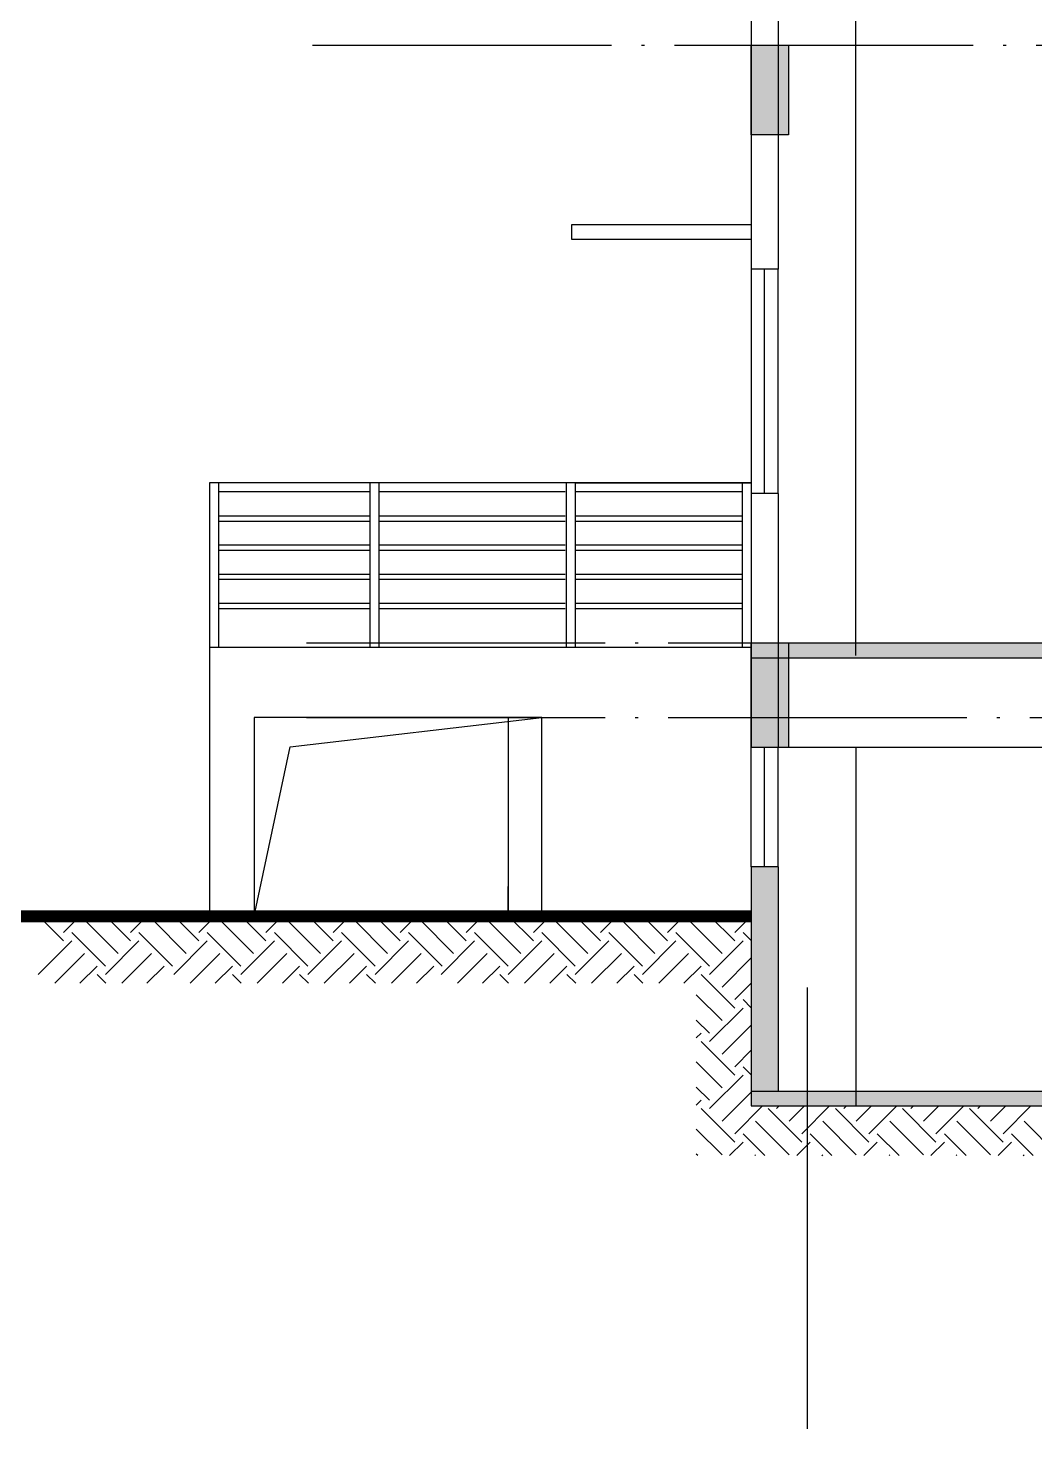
# Model space of a CAD drawing. Header units: millimetres. Extents: x 283073 to 367223, y 132052 to 191502.
# Drawn here: x 338615 to 345352, y 142395 to 151771 of the extents above; entities that cross this region are included whole.
import ezdxf

# ---------------------------------------------------------------- set-up
doc = ezdxf.new("R2010")
doc.units = ezdxf.units.MM
doc.header["$LTSCALE"] = 1000
doc.linetypes.add('CENTER', pattern=[2, 1.25, -0.25, 0.25, -0.25])
doc.linetypes.add('DOTE', pattern=[2.42, 2, -0.2, 0.02, -0.2])
for name, color, linetype in [('01', 7, 'Continuous'), ('55', 7, 'Continuous'), ('AXIS', 3, 'Continuous'), ('DOTE', 1, 'CENTER'), ('PUB_HATCH', 8, 'Continuous'), ('S_STAIR', 2, 'Continuous'), ('WALL', 255, 'Continuous'), ('WINDOW', 2, 'Continuous')]:
    doc.layers.add(name, color=color, linetype=linetype)

# ---------------------------------------------------------------- blocks, each defined once
blk = doc.blocks.new('A$C73F17874')
at = {"layer": 'AXIS'}
blk.add_line((400, 3754.5), (400, 800), dxfattribs=at)

msp = doc.modelspace()

# ---------------------------------------------------------------- hatches: boundary and pattern name
at = {"layer": '01'}
for points in [[(343453.3, 151056.9), (343703.3, 151056.9), (343703.3, 151656.9), (343453.3, 151656.9)], [(343453.3, 146956.9), (343703.3, 146956.9), (343703.3, 147656.9), (343453.3, 147656.9)], [(348678.3, 147556.9), (348678.3, 147656.9), (343703.3, 147656.9), (343703.3, 147556.9)], [(343453.3, 144656.9), (343453.3, 144556.9), (348928.3, 144556.9), (348928.3, 146956.9), (348728.3, 146956.9), (348728.3, 144656.9)], [(343453.3, 144656.9), (343633.3, 144656.9), (343633.3, 146156.9), (343453.3, 146156.9), (343453.3, 145826.9)]]:
    msp.add_hatch(color=256, dxfattribs=at).paths.add_polyline_path(points)

# ---------------------------------------------------------------- linework, layer by layer
for p, q in [((344153.3, 147571.1), (344153.3, 159170.1)), ((342253.3, 150456.9), (343453.3, 150456.9)), ((342253.3, 150356.9), (342253.3, 150456.9)), ((343453.3, 150356.9), (342253.3, 150356.9)), ((342155.3, 148726.9), (339828.3, 148726.9)), ((339828.3, 148726.9), (339828.3, 145826.9)), ((342275.3, 148726.9), (339828.3, 148726.9)), ((339828.3, 148726.9), (339828.3, 145826.9)), ((339888.3, 148726.9), (339888.3, 147626.9)), ((340902.4, 148726.9), (340902.4, 147626.9)), ((340962.4, 148726.9), (340962.4, 147626.9)), ((342275.3, 148726.9), (342155.3, 148726.9)), ((342215.3, 148726.9), (342215.3, 147626.9)), ((343453.3, 148726.9), (342275.3, 148726.9)), ((342275.3, 148726.9), (342275.3, 147626.9)), ((342275.3, 148726.9), (343453.3, 148726.9)), ((343393.3, 148726.9), (343393.3, 147626.9)), ((340902.4, 148666.9), (339888.3, 148666.9)), ((342208.1, 148666.9), (340962.4, 148666.9)), ((343393.3, 148666.9), (342275.3, 148666.9)), ((339888.3, 148506.9), (340902.4, 148506.9)), ((339888.3, 148471.9), (340902.4, 148471.9)), ((340962.4, 148506.9), (342208.1, 148506.9)), ((340962.4, 148471.9), (342208.1, 148471.9)), ((342275.3, 148506.9), (343393.3, 148506.9)), ((342275.3, 148471.9), (343393.3, 148471.9)), ((339888.3, 148311.9), (340902.4, 148311.9)), ((339888.3, 148276.9), (340902.4, 148276.9)), ((340962.4, 148311.9), (342208.1, 148311.9)), ((340962.4, 148276.9), (342208.1, 148276.9)), ((342275.3, 148311.9), (343393.3, 148311.9)), ((342275.3, 148276.9), (343393.3, 148276.9)), ((339888.3, 148116.9), (340902.4, 148116.9)), ((339888.3, 148081.9), (340902.4, 148081.9)), ((340962.4, 148116.9), (342208.1, 148116.9)), ((340962.4, 148081.9), (342208.1, 148081.9)), ((342275.3, 148116.9), (343393.3, 148116.9)), ((342275.3, 148081.9), (343393.3, 148081.9)), ((339888.3, 147921.9), (340902.4, 147921.9)), ((339888.3, 147886.9), (340902.4, 147886.9)), ((340962.4, 147921.9), (342208.1, 147921.9)), ((340962.4, 147886.9), (342208.1, 147886.9)), ((342275.3, 147921.9), (343393.3, 147921.9)), ((342275.3, 147886.9), (343393.3, 147886.9)), ((339828.3, 147626.9), (342275.3, 147626.9)), ((342275.3, 147626.9), (343453.3, 147626.9)), ((342275.3, 147626.9), (343453.3, 147626.9)), ((340128.3, 147156.9), (340128.3, 145826.9)), ((342053.3, 147156.9), (340128.3, 147156.9)), ((341828.3, 147156.9), (341828.3, 145826.9)), ((348928.3, 146956.9), (343703.3, 146956.9)), ((344153.3, 146956.9), (344153.3, 144556.9))]:
    msp.add_line(p, q, dxfattribs=at)
for points in [[(343453.3, 151656.9), (343703.3, 151656.9), (343703.3, 151056.9), (343453.3, 151056.9), (343453.3, 151656.9)], [(343453.3, 147656.9), (343703.3, 147656.9), (343703.3, 146956.9), (343453.3, 146956.9), (343453.3, 147656.9)]]:
    msp.add_lwpolyline(points, dxfattribs=at)
at = {"layer": '01', "const_width": 80}
msp.add_lwpolyline([(343453.3, 145826.9), (338183.2, 145826.9)], dxfattribs=at)
at = {"layer": '55'}
for p, q in [((340369.6, 146960), (342053.3, 147156.9)), ((342053.3, 145826.9), (342053.3, 147156.9)), ((340128.3, 145826.9), (340369.6, 146960)), ((341828.3, 145826.9), (341828.3, 146026.9))]:
    msp.add_line(p, q, dxfattribs=at)
at = {"layer": 'DOTE', "linetype": 'DOTE'}
for p, q in [((340519.3, 151656.9), (362506.3, 151656.9)), ((340477, 147656.9), (355023.3, 147656.9)), ((340477, 147156.9), (355023.3, 147156.9))]:
    msp.add_line(p, q, dxfattribs=at)
at = {"layer": 'PUB_HATCH'}
for p, q in [((338852.2, 145661.5), (338686.7, 145826.9)), ((338852.2, 145717.6), (338961.5, 145826.9)), ((339217, 145577.3), (338992.5, 145801.8)), ((339301.2, 145661.5), (339135.7, 145826.9)), ((339217, 145801.8), (339242.1, 145826.9)), ((339301.2, 145717.6), (339410.5, 145826.9)), ((339673.9, 145577.3), (339449.4, 145801.8)), ((339758.1, 145661.5), (339592.6, 145826.9)), ((339673.9, 145801.8), (339699, 145826.9)), ((339758.1, 145717.6), (339867.4, 145826.9)), ((340122.9, 145577.3), (339898.4, 145801.8)), ((340207.1, 145661.5), (340041.6, 145826.9)), ((340122.9, 145801.8), (340148, 145826.9)), ((340207.1, 145717.6), (340316.4, 145826.9)), ((340571.9, 145577.3), (340347.4, 145801.8)), ((340656.1, 145661.5), (340490.6, 145826.9)), ((340571.9, 145801.8), (340597, 145826.9)), ((340656.1, 145717.6), (340765.4, 145826.9)), ((341020.9, 145577.3), (340796.4, 145801.8)), ((341105.1, 145661.5), (340939.6, 145826.9)), ((341020.9, 145801.8), (341046.1, 145826.9)), ((341105.1, 145717.6), (341214.4, 145826.9)), ((341462.7, 145577.3), (341238.1, 145801.8)), ((341546.8, 145661.5), (341381.4, 145826.9)), ((341462.7, 145801.8), (341487.8, 145826.9)), ((341546.8, 145717.6), (341656.2, 145826.9)), ((341911.7, 145577.3), (341687.2, 145801.8)), ((341995.9, 145661.5), (341830.4, 145826.9)), ((341911.7, 145801.8), (341936.8, 145826.9)), ((341995.9, 145717.6), (342105.2, 145826.9)), ((342360.7, 145577.3), (342136.2, 145801.8)), ((342444.9, 145661.5), (342279.4, 145826.9)), ((342360.7, 145801.8), (342385.8, 145826.9)), ((342444.9, 145717.6), (342554.2, 145826.9)), ((342809.7, 145577.3), (342585.2, 145801.8)), ((342893.9, 145661.5), (342728.4, 145826.9)), ((342809.7, 145801.8), (342834.8, 145826.9)), ((342893.9, 145717.6), (343003.2, 145826.9)), ((343258.7, 145577.3), (343034.2, 145801.8)), ((343342.9, 145661.5), (343177.4, 145826.9)), ((343258.7, 145801.8), (343283.9, 145826.9)), ((343342.9, 145717.6), (343452.2, 145826.9)), ((339132.8, 145493.1), (338908.3, 145717.6)), ((339581.8, 145493.1), (339357.3, 145717.6)), ((340038.7, 145493.1), (339814.2, 145717.6)), ((340487.7, 145493.1), (340263.2, 145717.6)), ((340936.7, 145493.1), (340712.2, 145717.6)), ((341385.7, 145493.1), (341161.2, 145717.6)), ((341827.5, 145493.1), (341603, 145717.6)), ((342276.5, 145493.1), (342052, 145717.6)), ((342725.5, 145493.1), (342501, 145717.6)), ((343174.5, 145493.1), (342950, 145717.6)), ((343453.3, 145663.3), (343399, 145717.6)), ((338683.8, 145436.9), (338908.3, 145661.5)), ((339132.8, 145436.9), (339357.3, 145661.5)), ((339589.7, 145436.9), (339814.2, 145661.5)), ((340038.7, 145436.9), (340263.2, 145661.5)), ((340487.7, 145436.9), (340712.2, 145661.5)), ((340936.7, 145436.9), (341161.2, 145661.5)), ((341378.5, 145436.9), (341603, 145661.5)), ((341827.5, 145436.9), (342052, 145661.5)), ((342276.5, 145436.9), (342501, 145661.5)), ((342725.5, 145436.9), (342950, 145661.5)), ((343174.5, 145436.9), (343399, 145661.5)), ((338793.3, 145378.1), (338992.5, 145577.3)), ((339242.3, 145378.1), (339441.5, 145577.3)), ((339699.2, 145378.1), (339898.4, 145577.3)), ((340148.2, 145378.1), (340347.4, 145577.3)), ((340597.2, 145378.1), (340796.4, 145577.3)), ((341046.2, 145378.1), (341245.4, 145577.3)), ((341488, 145378.1), (341687.2, 145577.3)), ((341937, 145378.1), (342136.2, 145577.3)), ((342386, 145378.1), (342585.2, 145577.3)), ((342835, 145378.1), (343034.2, 145577.3)), ((343258.7, 145352.8), (343453.3, 145547.4)), ((338961.7, 145378.1), (339076.7, 145493.1)), ((339135.5, 145378.1), (339076.7, 145436.9)), ((339410.7, 145378.1), (339525.7, 145493.1)), ((339867.6, 145378.1), (339982.6, 145493.1)), ((340041.4, 145378.1), (339982.6, 145436.9)), ((340316.6, 145378.1), (340431.6, 145493.1)), ((340490.4, 145378.1), (340431.6, 145436.9)), ((340765.6, 145378.1), (340880.6, 145493.1)), ((340939.4, 145378.1), (340880.6, 145436.9)), ((341214.6, 145378.1), (341329.6, 145493.1)), ((341656.4, 145378.1), (341771.4, 145493.1)), ((341830.2, 145378.1), (341771.4, 145436.9)), ((342105.4, 145378.1), (342220.4, 145493.1)), ((342279.2, 145378.1), (342220.4, 145436.9)), ((342554.4, 145378.1), (342669.4, 145493.1)), ((342728.2, 145378.1), (342669.4, 145436.9)), ((343003.4, 145378.1), (343118.4, 145493.1)), ((343342.9, 145212.4), (343118.4, 145436.9)), ((343342.9, 145268.6), (343453.3, 145379)), ((343258.7, 145128.3), (343086.3, 145300.7)), ((343453.3, 145214.3), (343399, 145268.6)), ((343174.5, 144987.9), (343399, 145212.4)), ((343174.5, 145044.1), (343086.3, 145132.3)), ((343258.7, 144903.7), (343453.3, 145098.4)), ((343086.3, 145012), (343118.4, 145044.1)), ((343342.9, 144763.4), (343118.4, 144987.9)), ((343342.9, 144819.6), (343453.3, 144930)), ((343258.7, 144679.2), (343086.3, 144851.7)), ((343453.3, 144765.2), (343399, 144819.6)), ((343174.5, 144595), (343086.3, 144683.3)), ((343174.5, 144538.9), (343399, 144763.4)), ((343086.3, 144563), (343118.4, 144595)), ((343258.7, 144454.7), (343453.3, 144649.4)), ((343342.9, 144314.4), (343118.4, 144538.9)), ((343342.9, 144370.5), (343529.3, 144556.9)), ((343791.9, 144314.4), (343567.4, 144538.9)), ((343623.5, 144538.9), (343641.5, 144556.9)), ((343707.7, 144454.7), (343809.9, 144556.9)), ((343791.9, 144370.5), (343978.3, 144556.9)), ((344240.9, 144314.4), (344016.4, 144538.9)), ((344072.5, 144538.9), (344090.5, 144556.9)), ((344156.7, 144454.7), (344258.9, 144556.9)), ((344240.9, 144370.5), (344427.3, 144556.9)), ((344689.9, 144314.4), (344465.4, 144538.9)), ((344521.6, 144538.9), (344539.6, 144556.9)), ((344605.7, 144454.7), (344707.9, 144556.9)), ((344689.9, 144370.5), (344876.3, 144556.9)), ((345138.9, 144314.4), (344914.4, 144538.9)), ((344970.6, 144538.9), (344988.6, 144556.9)), ((345054.8, 144454.7), (345157, 144556.9)), ((345138.9, 144370.5), (345325.3, 144556.9)), ((343258.7, 144230.2), (343086.3, 144402.6)), ((343707.7, 144230.2), (343483.2, 144454.7)), ((344156.7, 144230.2), (343932.2, 144454.7)), ((344605.7, 144230.2), (344381.2, 144454.7)), ((345054.8, 144230.2), (344830.3, 144454.7)), ((345503.8, 144230.2), (345279.3, 144454.7)), ((343309.4, 144224.8), (343399, 144314.4)), ((343544.8, 144224.8), (343399, 144370.5)), ((343758.4, 144224.8), (343848, 144314.4)), ((343993.8, 144224.8), (343848, 144370.5)), ((344207.4, 144224.8), (344297, 144314.4)), ((344442.8, 144224.8), (344297, 144370.5)), ((344656.4, 144224.8), (344746.1, 144314.4)), ((344891.8, 144224.8), (344746.1, 144370.5)), ((345105.5, 144224.8), (345195.1, 144314.4)), ((345340.8, 144224.8), (345195.1, 144370.5)), ((343095.8, 144224.8), (343086.3, 144234.3)), ((343477.8, 144224.8), (343483.2, 144230.2)), ((343926.8, 144224.8), (343932.2, 144230.2)), ((344375.8, 144224.8), (344381.2, 144230.2)), ((344824.8, 144224.8), (344830.3, 144230.2)), ((345273.8, 144224.8), (345279.3, 144230.2))]:
    msp.add_line(p, q, dxfattribs=at)
at = {"layer": 'S_STAIR'}
msp.add_line((343633.3, 146156.9), (343633.3, 146036.9), dxfattribs=at)
at = {"layer": 'WALL'}
for p, q in [((343453.3, 154156.9), (343453.3, 150156.9)), ((343633.3, 154156.9), (343633.3, 150156.9)), ((343633.3, 150156.9), (343453.3, 150156.9)), ((343633.3, 148656.9), (343453.3, 148656.9)), ((343453.3, 148656.9), (343453.3, 146956.9)), ((343633.3, 148656.9), (343633.3, 146956.9)), ((343453.3, 147656.9), (355023.3, 147656.9)), ((343453.3, 147556.9), (355023.3, 147556.9)), ((343453.3, 147126.9), (343453.3, 146956.9)), ((343453.3, 146156.9), (343453.3, 145826.9)), ((343633.3, 146156.9), (343453.3, 146156.9)), ((343453.3, 146156.9), (343453.3, 144556.9)), ((343633.3, 146156.9), (343633.3, 144656.9)), ((343453.3, 144656.9), (348728.3, 144656.9)), ((343453.3, 144556.9), (348928.3, 144556.9))]:
    msp.add_line(p, q, dxfattribs=at)
at = {"layer": 'WINDOW'}
for p, q in [((343453.3, 150156.9), (343453.3, 148656.9)), ((343543.3, 148656.9), (343543.3, 150156.9)), ((343633.3, 148656.9), (343633.3, 150156.9)), ((343453.3, 146156.9), (343453.3, 146956.9)), ((343543.3, 146156.9), (343543.3, 146956.9)), ((343633.3, 146156.9), (343633.3, 146956.9))]:
    msp.add_line(p, q, dxfattribs=at)

# ---------------------------------------------------------------- block references
at = {"layer": '55'}
msp.add_blockref('A$C73F17874', (343428.3, 141595.1), dxfattribs=at)

doc.saveas('drawing.dxf')
